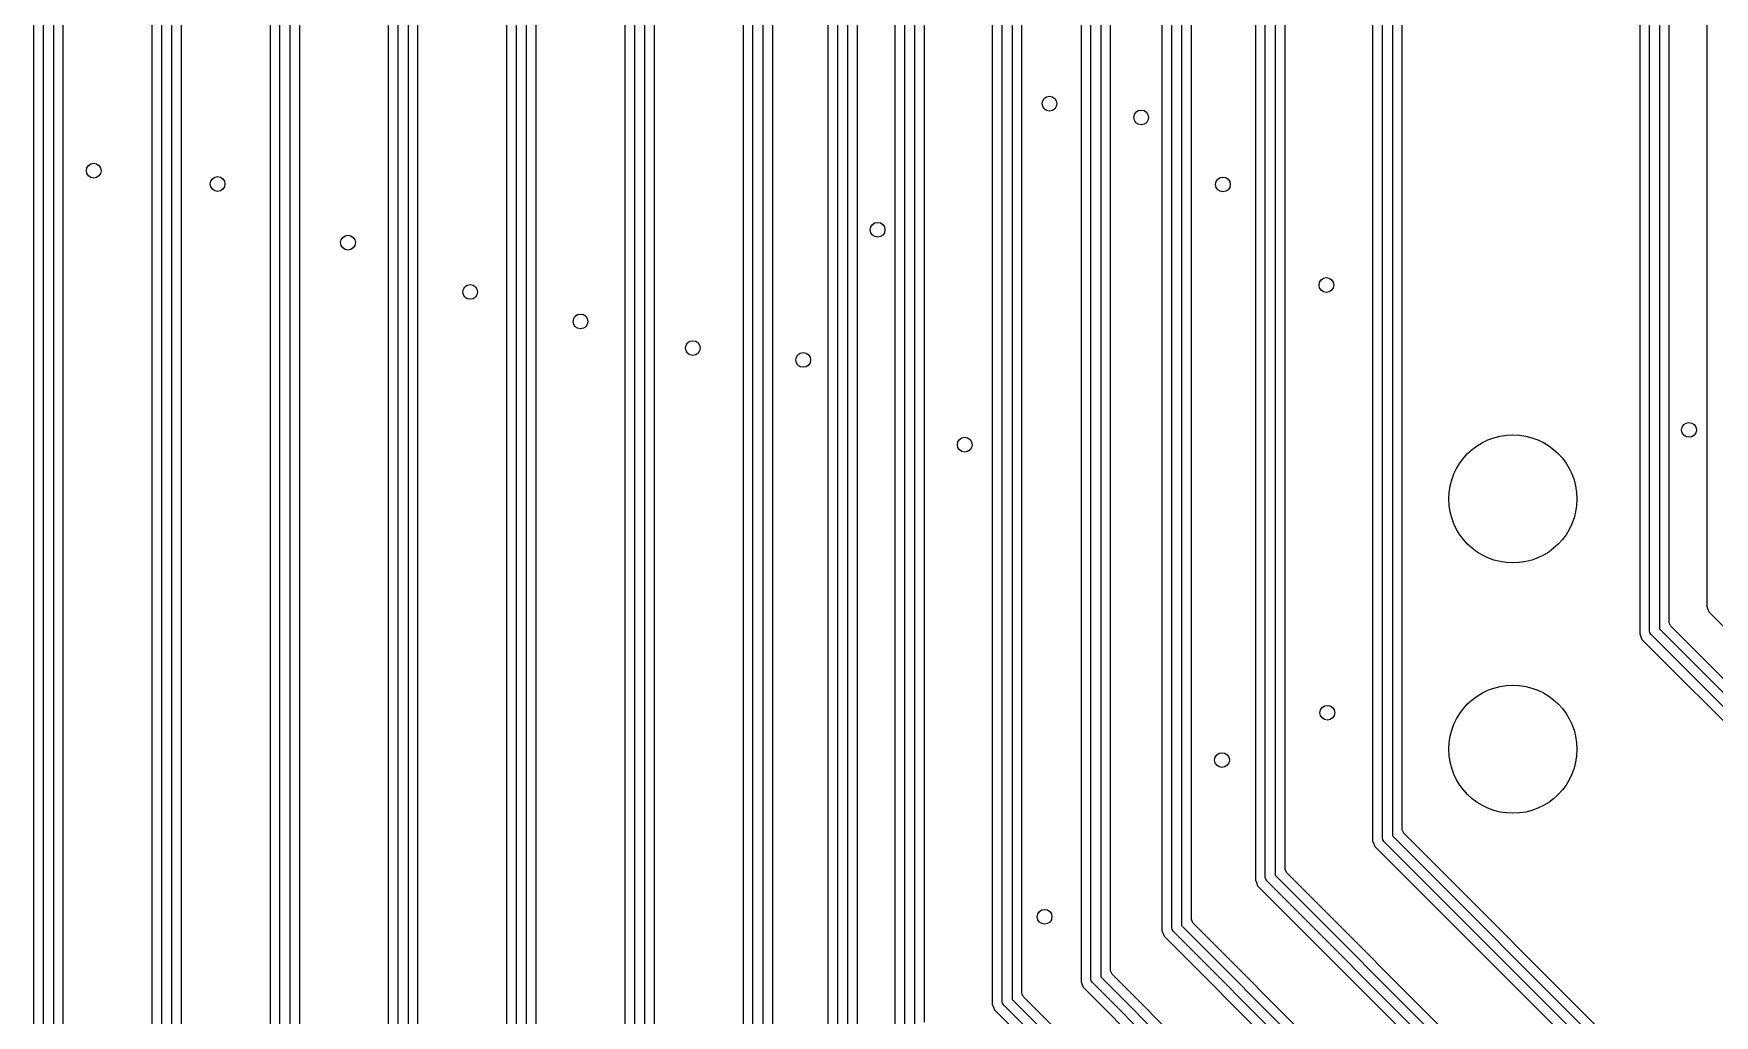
# Model space of a CAD drawing. Extents: x 114.9 to 199.6, y -137.1 to -76.7.
# Drawn here: x 156.48 to 173.54, y -127.24 to -117.28 of the extents above; entities that cross this region are included whole.
import ezdxf

# ---------------------------------------------------------------- set-up
doc = ezdxf.new("R2010")
doc.units = 0
doc.layers.add('BLACK', color=7, linetype='CONTINUOUS')

msp = doc.modelspace()

# ---------------------------------------------------------------- linework, layer by layer
at = {"layer": 'BLACK', "linetype": 'CONTINUOUS'}
for p, q in [((156.4795, -92.710062), (156.4795, -135.089555)), ((156.58, -135.122497), (156.58, -92.74)), ((156.68, -92.76071), (156.68, -135.12235)), ((156.7805, -135.088525), (156.7805, -92.822635)), ((157.6795, -93.170062), (157.6795, -135.089555)), ((157.78, -135.122497), (157.78, -93.2)), ((157.88, -93.22071), (157.88, -135.12235)), ((157.9805, -135.088525), (157.9805, -93.282635)), ((158.8795, -93.840065), (158.8795, -135.089555)), ((158.98, -135.122497), (158.98, -93.87)), ((159.08, -93.89071), (159.08, -135.12235)), ((159.1805, -135.088525), (159.1805, -93.952635)), ((160.0795, -94.770062), (160.0795, -135.089555)), ((160.18, -135.122497), (160.18, -94.8)), ((160.28, -94.82071), (160.28, -135.12235)), ((160.3805, -135.088525), (160.3805, -94.882636)), ((161.2795, -95.350065), (161.2795, -135.089555)), ((161.38, -135.122497), (161.38, -95.38)), ((161.48, -95.40071), (161.48, -135.12235)), ((161.5805, -135.088525), (161.5805, -95.462635)), ((162.4795, -96.000065), (162.4795, -135.089555)), ((162.58, -135.122497), (162.58, -96.03)), ((162.68, -96.05071), (162.68, -135.12235)), ((162.7805, -135.088525), (162.7805, -96.112635)), ((163.6795, -96.680065), (163.6795, -135.089555)), ((163.78, -135.122497), (163.78, -96.71)), ((163.88, -96.73071), (163.88, -135.12235)), ((163.9805, -135.088525), (163.9805, -98.570064)), ((164.5395, -98.573777), (164.5395, -127.919936)), ((164.64, -127.89), (164.64, -98.6)), ((164.74, -98.62071), (164.74, -127.86929)), ((164.8405, -127.807364), (164.8405, -99.870064)), ((165.2195, -99.873993), (165.2195, -127.419936)), ((165.32, -127.39), (165.32, -99.9)), ((165.42, -99.92071), (165.42, -127.36929)), ((165.5205, -127.307364), (165.5205, -100.650064)), ((166.2095, -100.650065), (166.2095, -127.129937)), ((166.31, -127.1), (166.31, -100.68)), ((166.41, -100.70071), (166.41, -127.079289)), ((166.5105, -127.017364), (166.5105, -101.170065)), ((167.1095, -101.170065), (167.1095, -126.899937)), ((167.21, -126.87), (167.21, -101.2)), ((167.31, -101.22071), (167.31, -126.84929)), ((167.4105, -126.787364), (167.4105, -101.760065)), ((167.9295, -101.760065), (167.9295, -126.379937)), ((168.03, -126.35), (168.03, -101.79)), ((168.13, -101.81071), (168.13, -126.32929)), ((172.7795, -102.463865), (172.7795, -123.36994)), ((172.88, -123.34), (172.88, -102.49)), ((172.98, -102.51071), (172.98, -123.319289)), ((168.2305, -126.267364), (168.2305, -102.620064)), ((168.8795, -102.624113), (168.8795, -125.869936)), ((168.98, -125.84), (168.98, -102.65)), ((169.08, -102.67071), (169.08, -125.819289)), ((173.0805, -123.257364), (173.0805, -103.020064)), ((173.4595, -103.020064), (173.4595, -123.089936)), ((169.1805, -125.757364), (169.1805, -103.360064)), ((170.0695, -103.364164), (170.0695, -125.469936)), ((170.17, -125.44), (170.17, -103.39)), ((170.27, -103.41071), (170.27, -125.419289)), ((170.3705, -125.357364), (170.3705, -103.472635)), ((173.4595, -123.089936), (173.46881, -123.112412)), ((173.46881, -123.112412), (173.471746, -123.1195)), ((173.471746, -123.1195), (173.482411, -123.14525)), ((173.482411, -123.14525), (173.482414, -123.145255)), ((173.482414, -123.145255), (182.185148, -131.847987)), ((172.98, -123.319289), (181.185355, -131.524644)), ((173.094852, -123.292012), (173.0805, -123.257364)), ((181.277587, -131.474748), (173.094852, -123.292012)), ((172.7795, -123.36994), (172.788016, -123.390495)), ((172.788016, -123.390495), (172.788016, -123.390499)), ((172.788016, -123.390499), (172.788018, -123.390499)), ((172.788018, -123.390499), (172.802412, -123.425252)), ((172.802412, -123.425252), (172.802413, -123.425253)), ((172.802413, -123.425253), (172.802414, -123.425254)), ((172.802414, -123.425254), (180.985148, -131.607987)), ((172.883806, -123.359134), (172.88, -123.34)), ((172.894645, -123.375355), (172.883806, -123.359134)), ((181.1, -131.58071), (172.894645, -123.375355)), ((170.384852, -125.392012), (170.3705, -125.357364)), ((170.0695, -125.469936), (170.07899, -125.492848)), ((170.07899, -125.492848), (170.092412, -125.525252)), ((170.092412, -125.525252), (170.092413, -125.525254)), ((170.092413, -125.525254), (175.475148, -130.907987)), ((170.173806, -125.459134), (170.17, -125.44)), ((170.184645, -125.475355), (170.173806, -125.459134)), ((175.59, -130.88071), (170.184645, -125.475355)), ((170.27, -125.419289), (175.675356, -130.824645)), ((175.767586, -130.774746), (170.384852, -125.392012)), ((168.8795, -125.869936), (168.88899, -125.892848)), ((168.983806, -125.859134), (168.98, -125.84)), ((168.994645, -125.875355), (168.983806, -125.859134)), ((174.39, -131.27071), (168.994645, -125.875355)), ((169.08, -125.819289), (174.475355, -131.214644)), ((169.194852, -125.792012), (169.1805, -125.757364)), ((174.567587, -131.164748), (169.194852, -125.792012)), ((168.88899, -125.892848), (168.902412, -125.925252)), ((168.902412, -125.925252), (168.902413, -125.925254)), ((168.902413, -125.925254), (174.275148, -131.297987)), ((167.9295, -126.379937), (167.935947, -126.3955)), ((167.935947, -126.3955), (167.935948, -126.395502)), ((167.935948, -126.395502), (167.952411, -126.43525)), ((168.033806, -126.369134), (168.03, -126.35)), ((168.044645, -126.385355), (168.033806, -126.369134)), ((173.19, -131.53071), (168.044645, -126.385355)), ((168.13, -126.32929), (173.275355, -131.474645)), ((168.244852, -126.302012), (168.2305, -126.267364)), ((173.367588, -131.424748), (168.244852, -126.302012)), ((167.952411, -126.43525), (167.952414, -126.435255)), ((167.952414, -126.435255), (173.075148, -131.557988)), ((167.1095, -126.899937), (167.117801, -126.919976)), ((167.213806, -126.889134), (167.21, -126.87)), ((167.224645, -126.905355), (167.213806, -126.889134)), ((171.99, -131.67071), (167.224645, -126.905355)), ((167.31, -126.84929), (172.075355, -131.614645)), ((167.424852, -126.822012), (167.4105, -126.787364)), ((172.167588, -131.564748), (167.424852, -126.822012)), ((166.41, -127.079289), (170.875356, -131.544645)), ((166.524852, -127.052012), (166.5105, -127.017364)), ((170.967588, -131.494749), (166.524852, -127.052012)), ((167.117801, -126.919976), (167.117801, -126.919977)), ((167.117801, -126.919977), (167.132409, -126.955246)), ((167.132409, -126.955246), (167.13241, -126.955248)), ((167.13241, -126.955248), (167.132412, -126.955252)), ((167.132412, -126.955252), (167.132414, -126.955254)), ((167.132414, -126.955254), (171.875148, -131.697988)), ((166.2095, -127.129937), (166.217603, -127.149497)), ((166.217603, -127.149497), (166.217603, -127.149499)), ((166.217603, -127.149499), (166.232409, -127.185246)), ((166.232409, -127.185246), (166.23241, -127.185248)), ((166.23241, -127.185248), (166.232412, -127.185252)), ((166.232412, -127.185252), (166.232413, -127.185253)), ((166.232413, -127.185253), (166.232414, -127.185254)), ((166.232414, -127.185254), (170.675148, -131.627987)), ((166.313806, -127.119134), (166.31, -127.1)), ((166.324645, -127.135355), (166.313806, -127.119134)), ((170.79, -131.60071), (166.324645, -127.135355))]:
    msp.add_line(p, q, dxfattribs=at)
at = {"layer": 'BLACK'}
for centre, radius in [((166.79, -117.99), 0.075), ((167.72, -118.13), 0.075), ((157.09, -118.67), 0.075), ((158.346595, -118.805012), 0.075), ((168.55, -118.81), 0.075), ((165.045, -119.27), 0.075), ((159.67, -119.4), 0.075), ((160.91, -119.9), 0.075), ((169.6, -119.83), 0.075), ((162.03, -120.2), 0.075), ((163.17, -120.47), 0.075), ((164.29, -120.59), 0.075), ((173.28, -121.3), 0.075), ((165.93, -121.45), 0.075), ((171.493, -122), 0.65), ((171.493, -124.54), 0.65), ((169.61, -124.17), 0.075), ((168.54, -124.65), 0.075), ((166.74, -126.24), 0.075)]:
    msp.add_circle(centre, radius, dxfattribs=at)
at = {"layer": 'WHITE'}
for centre, radius in [((166.79, -117.99), 0.075), ((167.72, -118.13), 0.075), ((157.09, -118.67), 0.075), ((158.346595, -118.805012), 0.075), ((168.55, -118.81), 0.075), ((165.045, -119.27), 0.075), ((159.67, -119.4), 0.075), ((160.91, -119.9), 0.075), ((169.6, -119.83), 0.075), ((162.03, -120.2), 0.075), ((163.17, -120.47), 0.075), ((164.29, -120.59), 0.075), ((173.28, -121.3), 0.075), ((165.93, -121.45), 0.075), ((171.493, -122), 0.65), ((171.493, -124.54), 0.65), ((169.61, -124.17), 0.075), ((168.54, -124.65), 0.075), ((166.74, -126.24), 0.075)]:
    msp.add_circle(centre, radius, dxfattribs=at)

doc.saveas('drawing.dxf')
